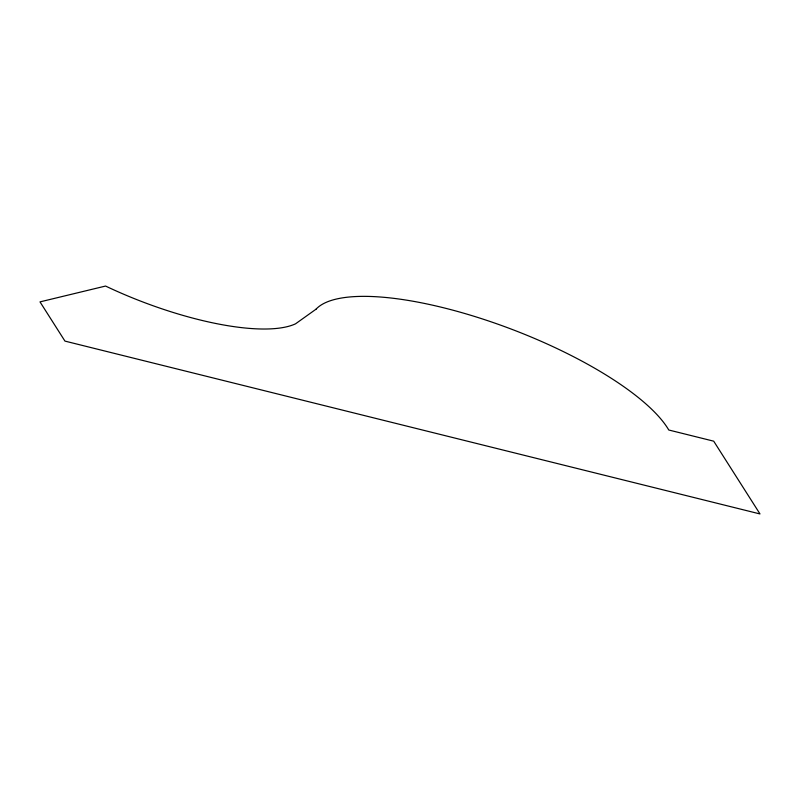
<?xml version="1.0" encoding="UTF-8"?>
<svg xmlns="http://www.w3.org/2000/svg" width="800" height="800" viewBox="0 0 800 800"><rect width="100%" height="100%" fill="white"/><g stroke="black" fill="none" stroke-linecap="round" stroke-linejoin="round"><path stroke-width="1.2" d="M316.05 309.18L295.54 323.82A157.91 47.75 21 0 1 105.57 286.05L40 301.88L64.95 341.1L760 513.95L713.71 441.18L668.78 430.01A193.25 58.43 21 0 0 491.78 322.06A193.25 58.43 21 0 0 316.05 309.18"/></g></svg>
